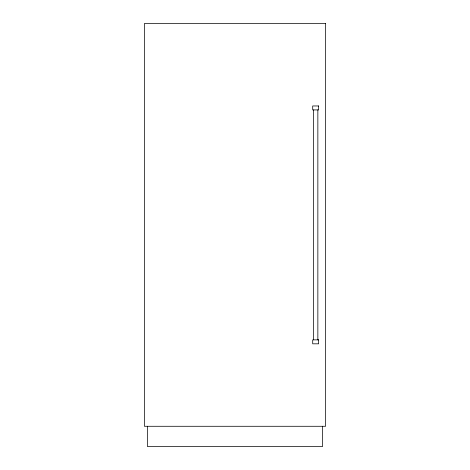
<?xml version="1.0" encoding="UTF-8"?>
<svg xmlns="http://www.w3.org/2000/svg" width="470" height="470" viewBox="0 0 470 470"><rect width="100%" height="100%" fill="white"/><g stroke="black" fill="none" stroke-linecap="round" stroke-linejoin="round"><path stroke-width="0.7" d="M322.614 426.284L322.614 446.5L147.386 446.5L147.386 426.284M317.855 109.921L317.855 339.857M313.496 109.921L313.496 339.857M325.587 23.5L144.413 23.5L144.413 426.284L325.587 426.284L325.587 23.5M318.648 105.962L312.703 105.962L312.703 109.921L318.648 109.921L318.648 105.962M318.648 339.857L312.703 339.857L312.703 343.823L318.648 343.823L318.648 339.857"/></g></svg>
